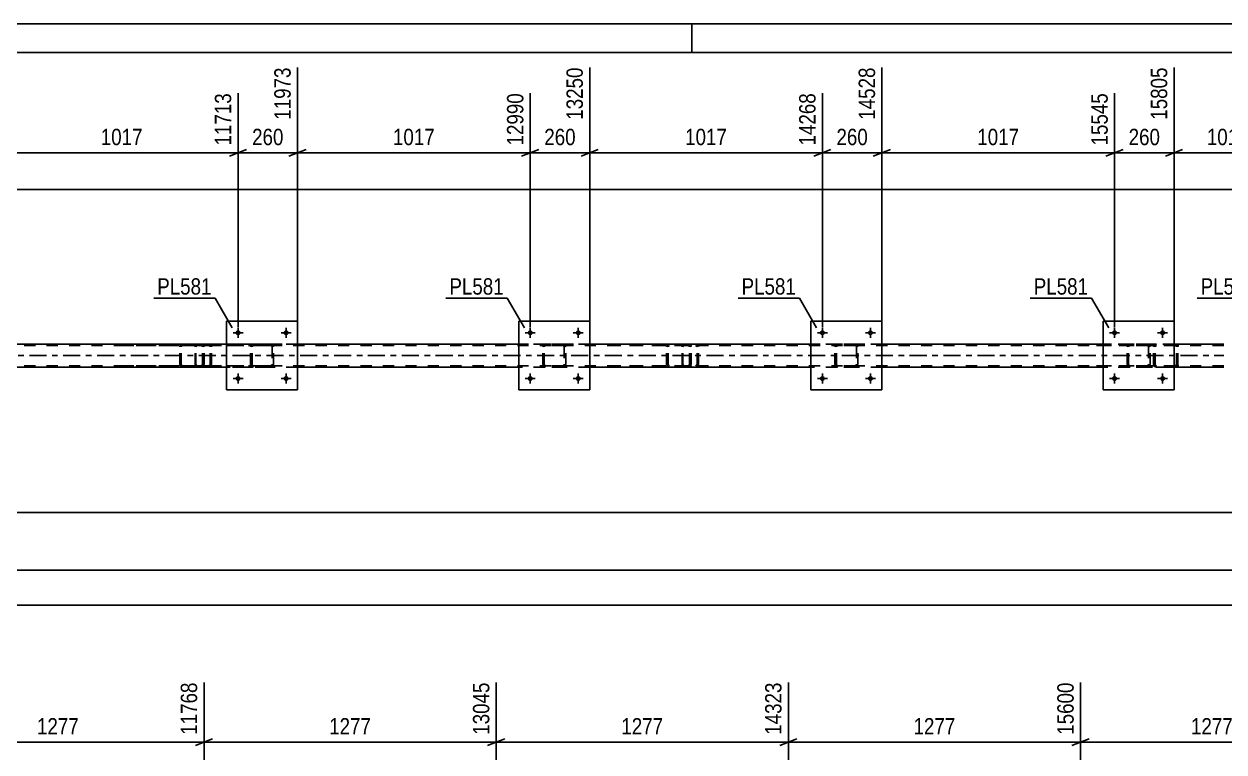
# Model space of a CAD drawing. Header units: millimetres. Extents: x 0 to 841, y 0 to 594.
# Drawn here: x 514.2 to 724, y 466.7 to 594 of the extents above; entities that cross this region are included whole.
import ezdxf

# ---------------------------------------------------------------- set-up
doc = ezdxf.new("R2010")
doc.units = ezdxf.units.MM
doc.linetypes.add('DXK_LINE_DOT2', pattern=[3.9198, 1.9599, -1.9599])
doc.linetypes.add('DXK_LINE_DOT3', pattern=[5.9187, 2.979, -0.9799, 0.9799, -0.9799])
doc.styles.add('Arial Narrow', font='ARIALN.TTF', dxfattribs={"height": 0.2})

# ---------------------------------------------------------------- blocks, each defined once
blk = doc.blocks.new('Unknown-389678698-1133 - 46257')
at = {"color": 5, "linetype": 'Continuous'}
for p, q in [((841, 594), (0, 594)), ((631, 589), (631, 594)), ((836, 589), (5, 589))]:
    blk.add_line(p, q, dxfattribs=at)
blk = doc.blocks.new('Bolt-389678698-37372 - 6591')
at = {"linetype": 'Continuous'}
for points in [[(654.26, 532, -1), (653.38, 532, -1)], [(662.66, 532, -1), (661.78, 532, -1)]]:
    blk.add_hatch(color=1, dxfattribs=at).paths.add_polyline_path(points)
at = {"color": 1, "linetype": 'Continuous'}
for p, q in [((653.82, 532.88), (653.82, 531.12)), ((662.22, 532.88), (662.22, 531.12)), ((652.94, 532), (654.7, 532)), ((661.34, 532), (663.1, 532))]:
    blk.add_line(p, q, dxfattribs=at)
blk = doc.blocks.new('Part-389678698-6810 - 6591')
at = {"color": 7, "linetype": 'DXK_LINE_DOT2'}
for p, q in [((629.32, 537.7), (629.3, 537.52)), ((629.3, 534.48), (629.3, 537.52)), ((629.38, 537.86), (629.32, 537.7)), ((629.47, 537.96), (629.38, 537.86)), ((629.44, 537.52), (629.45, 537.61)), ((629.44, 534.48), (629.44, 537.52)), ((629.45, 537.61), (629.48, 537.69)), ((629.57, 538), (629.47, 537.96)), ((629.48, 537.69), (629.52, 537.74)), ((629.52, 537.74), (629.57, 537.76)), ((631.66, 538), (629.57, 538)), ((641.73, 538), (629.57, 538)), ((641.73, 537.76), (629.57, 537.76)), ((630.85, 537.76), (630.85, 538)), ((631.85, 537.96), (631.66, 538)), ((631.66, 537.76), (631.76, 537.74)), ((631.76, 537.74), (631.84, 537.69)), ((631.84, 537.69), (631.89, 537.61)), ((631.89, 537.61), (631.91, 537.52)), ((631.91, 534.48), (631.91, 537.52)), ((632.13, 537.69), (632.13, 537.7)), ((632.16, 537.52), (632.13, 537.69)), ((632.16, 534.48), (632.16, 537.52)), ((629.3, 534.48), (629.32, 534.3)), ((629.32, 534.3), (629.38, 534.14)), ((629.38, 534.14), (629.47, 534.04)), ((629.45, 534.39), (629.44, 534.48)), ((629.48, 534.31), (629.45, 534.39)), ((629.47, 534.04), (629.57, 534)), ((629.52, 534.26), (629.48, 534.31)), ((629.57, 534.24), (629.52, 534.26)), ((641.73, 534.24), (629.57, 534.24)), ((641.73, 534), (629.57, 534)), ((630.85, 534), (630.85, 534.24)), ((631.76, 534.26), (631.66, 534.24)), ((631.66, 534), (631.85, 534.04)), ((631.84, 534.31), (631.76, 534.26)), ((631.89, 534.39), (631.84, 534.31)), ((631.91, 534.48), (631.89, 534.39)), ((632.13, 534.3), (632.16, 534.48))]:
    blk.add_line(p, q, dxfattribs=at)
for centre, start, end in [((631.68, 537.5), 23.8495, 68.8059), ((631.68, 534.49), 291.1941, 336.1506)]:
    blk.add_arc(centre, 0.492, start, end, dxfattribs=at)
blk = doc.blocks.new('Part-389678698-6710 - 6591')
at = {"color": 7, "linetype": 'DXK_LINE_DOT2'}
for p, q in [((723.98, 537.76), (83.12, 537.76)), ((723.98, 538), (94.61, 538)), ((562.06, 538), (549.66, 538)), ((613.14, 538), (600.74, 538)), ((664.22, 538), (651.82, 538)), ((715.3, 538), (702.9, 538)), ((723.98, 534.24), (83.12, 534.24)), ((562.06, 534), (549.66, 534)), ((613.14, 534), (600.74, 534)), ((664.22, 534), (651.82, 534)), ((715.3, 534), (702.9, 534))]:
    blk.add_line(p, q, dxfattribs=at)
at = {"color": 2, "linetype": 'Continuous'}
for p, q in [((549.66, 538), (510.98, 538)), ((600.74, 538), (562.06, 538)), ((651.82, 538), (613.14, 538)), ((702.9, 538), (664.22, 538)), ((723.98, 538), (715.3, 538)), ((549.66, 534), (510.98, 534)), ((600.74, 534), (562.06, 534)), ((651.82, 534), (613.14, 534)), ((702.9, 534), (664.22, 534)), ((723.98, 534), (715.3, 534))]:
    blk.add_line(p, q, dxfattribs=at)
at = {"color": 7, "linetype": 'DXK_LINE_DOT3'}
blk.add_line((83.12, 536), (723.98, 536), dxfattribs=at)
blk = doc.blocks.new('Part-389678698-37343 - 6591')
at = {"color": 2, "linetype": 'Continuous'}
for p, q in [((600.74, 542), (600.74, 530)), ((600.74, 542), (613.14, 542)), ((613.14, 542), (613.14, 530)), ((600.74, 530), (613.14, 530))]:
    blk.add_line(p, q, dxfattribs=at)
blk = doc.blocks.new('Part-389678698-37347 - 6591')
at = {"color": 2, "linetype": 'Continuous'}
for p, q in [((702.9, 542), (702.9, 530)), ((702.9, 542), (715.3, 542)), ((715.3, 542), (715.3, 530)), ((702.9, 530), (715.3, 530))]:
    blk.add_line(p, q, dxfattribs=at)
blk = doc.blocks.new('Part-389678698-6809 - 6591')
at = {"color": 7, "linetype": 'DXK_LINE_DOT2'}
for p, q in [((544.19, 537.7), (544.17, 537.52)), ((544.17, 534.48), (544.17, 537.52)), ((544.25, 537.86), (544.19, 537.7)), ((544.33, 537.96), (544.25, 537.86)), ((544.3, 537.52), (544.31, 537.61)), ((544.3, 534.48), (544.3, 537.52)), ((544.31, 537.61), (544.34, 537.69)), ((544.44, 538), (544.33, 537.96)), ((544.34, 537.69), (544.38, 537.74)), ((544.38, 537.74), (544.44, 537.76)), ((546.53, 538), (544.44, 538)), ((556.59, 538), (544.44, 538)), ((556.59, 537.76), (544.44, 537.76)), ((545.71, 537.76), (545.71, 538)), ((546.72, 537.96), (546.53, 538)), ((546.53, 537.76), (546.62, 537.74)), ((546.62, 537.74), (546.71, 537.69)), ((546.71, 537.69), (546.76, 537.61)), ((546.76, 537.61), (546.78, 537.52)), ((546.78, 534.48), (546.78, 537.52)), ((547, 537.69), (546.99, 537.7)), ((547.03, 537.52), (547, 537.69)), ((547.03, 534.48), (547.03, 537.52)), ((544.17, 534.48), (544.19, 534.3)), ((544.19, 534.3), (544.25, 534.14)), ((544.25, 534.14), (544.33, 534.04)), ((544.31, 534.39), (544.3, 534.48)), ((544.34, 534.31), (544.31, 534.39)), ((544.33, 534.04), (544.44, 534)), ((544.38, 534.26), (544.34, 534.31)), ((544.44, 534.24), (544.38, 534.26)), ((556.59, 534.24), (544.44, 534.24)), ((556.59, 534), (544.44, 534)), ((545.71, 534), (545.71, 534.24)), ((546.62, 534.26), (546.53, 534.24)), ((546.53, 534), (546.72, 534.04)), ((546.71, 534.31), (546.62, 534.26)), ((546.76, 534.39), (546.71, 534.31)), ((546.78, 534.48), (546.76, 534.39)), ((546.99, 534.3), (547.03, 534.48))]:
    blk.add_line(p, q, dxfattribs=at)
for centre, start, end in [((546.54, 537.5), 23.8495, 68.8059), ((546.54, 534.49), 291.1941, 336.1506)]:
    blk.add_arc(centre, 0.492, start, end, dxfattribs=at)
blk = doc.blocks.new('Part-389678698-6816 - 6591')
at = {"color": 7, "linetype": 'DXK_LINE_DOT2'}
for p, q in [((545.2, 538), (530.21, 538)), ((545.2, 537.76), (530.21, 537.76)), ((541.49, 537.69), (541.46, 537.52)), ((541.46, 534.48), (541.46, 537.52)), ((541.5, 537.7), (541.49, 537.69)), ((541.71, 537.52), (541.73, 537.61)), ((541.71, 534.48), (541.71, 537.52)), ((541.73, 537.61), (541.79, 537.69)), ((541.97, 538), (541.77, 537.96)), ((541.79, 537.69), (541.87, 537.74)), ((541.87, 537.74), (541.97, 537.76)), ((541.97, 538), (545.2, 538)), ((545.4, 537.96), (545.2, 538)), ((545.2, 537.76), (545.3, 537.74)), ((545.3, 537.74), (545.38, 537.69)), ((545.38, 537.69), (545.44, 537.61)), ((545.44, 537.61), (545.46, 537.52)), ((545.46, 534.48), (545.46, 537.52)), ((545.68, 537.69), (545.67, 537.7)), ((545.71, 537.52), (545.68, 537.69)), ((545.71, 534.48), (545.71, 537.52)), ((545.2, 534.24), (530.21, 534.24)), ((545.2, 534), (530.21, 534)), ((541.46, 534.48), (541.5, 534.3)), ((541.73, 534.39), (541.71, 534.48)), ((541.79, 534.31), (541.73, 534.39)), ((541.77, 534.04), (541.97, 534)), ((541.87, 534.26), (541.79, 534.31)), ((541.97, 534.24), (541.87, 534.26)), ((541.97, 534), (545.2, 534)), ((545.3, 534.26), (545.2, 534.24)), ((545.2, 534), (545.4, 534.04)), ((545.38, 534.31), (545.3, 534.26)), ((545.44, 534.39), (545.38, 534.31)), ((545.46, 534.48), (545.44, 534.39)), ((545.67, 534.3), (545.71, 534.48))]:
    blk.add_line(p, q, dxfattribs=at)
for centre, start, end in [((541.95, 537.5), 110.7584, 155.6801), ((545.22, 537.5), 24.32, 69.2417), ((541.95, 534.5), 204.32, 249.2417), ((545.22, 534.5), 290.7584, 335.6801)]:
    blk.add_arc(centre, 0.496, start, end, dxfattribs=at)
blk = doc.blocks.new('Part-389678698-6817 - 6591')
at = {"color": 7, "linetype": 'DXK_LINE_DOT2'}
for p, q in [((715.47, 538), (700.48, 538)), ((715.47, 537.76), (700.48, 537.76)), ((715.47, 538), (710.62, 538)), ((711.76, 537.69), (711.72, 537.52)), ((711.72, 534.48), (711.72, 537.52)), ((711.76, 537.7), (711.76, 537.69)), ((711.98, 537.52), (712, 537.61)), ((711.98, 534.48), (711.98, 537.52)), ((712, 537.61), (712.05, 537.69)), ((712.24, 538), (712.04, 537.96)), ((712.05, 537.69), (712.14, 537.74)), ((712.14, 537.74), (712.24, 537.76)), ((715.67, 537.96), (715.47, 538)), ((715.47, 537.76), (715.57, 537.74)), ((715.57, 537.74), (715.65, 537.69)), ((715.65, 537.69), (715.71, 537.61)), ((715.71, 537.61), (715.73, 537.52)), ((715.73, 534.48), (715.73, 537.52)), ((715.95, 537.69), (715.94, 537.7)), ((715.98, 537.52), (715.95, 537.69)), ((715.98, 534.48), (715.98, 537.52)), ((715.47, 534.24), (700.48, 534.24)), ((715.47, 534), (700.48, 534)), ((711.72, 534.48), (711.76, 534.3)), ((712, 534.39), (711.98, 534.48)), ((712.05, 534.31), (712, 534.39)), ((712.04, 534.04), (712.24, 534)), ((712.14, 534.26), (712.05, 534.31)), ((712.24, 534.24), (712.14, 534.26)), ((712.24, 534), (715.47, 534)), ((715.57, 534.26), (715.47, 534.24)), ((715.47, 534), (715.67, 534.04)), ((715.65, 534.31), (715.57, 534.26)), ((715.71, 534.39), (715.65, 534.31)), ((715.73, 534.48), (715.71, 534.39)), ((715.94, 534.3), (715.98, 534.48))]:
    blk.add_line(p, q, dxfattribs=at)
for centre, start, end in [((712.22, 537.5), 110.7584, 155.6801), ((715.49, 537.5), 24.32, 69.2417), ((712.22, 534.5), 204.32, 249.2417), ((715.49, 534.5), 290.7584, 335.6801)]:
    blk.add_arc(centre, 0.496, start, end, dxfattribs=at)
blk = doc.blocks.new('Part-389678698-6818 - 6591')
at = {"color": 7, "linetype": 'DXK_LINE_DOT2'}
for p, q in [((630.34, 538), (615.35, 538)), ((630.34, 537.76), (615.35, 537.76)), ((626.63, 537.69), (626.59, 537.52)), ((626.59, 534.48), (626.59, 537.52)), ((626.63, 537.7), (626.63, 537.69)), ((626.85, 537.52), (626.87, 537.61)), ((626.85, 534.48), (626.85, 537.52)), ((626.87, 537.61), (626.92, 537.69)), ((627.1, 538), (626.91, 537.96)), ((626.92, 537.69), (627, 537.74)), ((627, 537.74), (627.1, 537.76)), ((627.1, 538), (630.34, 538)), ((630.53, 537.96), (630.34, 538)), ((630.34, 537.76), (630.43, 537.74)), ((630.43, 537.74), (630.52, 537.69)), ((630.52, 537.69), (630.57, 537.61)), ((630.57, 537.61), (630.59, 537.52)), ((630.59, 534.48), (630.59, 537.52)), ((630.81, 537.69), (630.81, 537.7)), ((630.85, 537.52), (630.81, 537.69)), ((630.85, 534.48), (630.85, 537.52)), ((630.34, 534.24), (615.35, 534.24)), ((630.34, 534), (615.35, 534)), ((626.59, 534.48), (626.63, 534.3)), ((626.87, 534.39), (626.85, 534.48)), ((626.92, 534.31), (626.87, 534.39)), ((626.91, 534.04), (627.1, 534)), ((627, 534.26), (626.92, 534.31)), ((627.1, 534.24), (627, 534.26)), ((627.1, 534), (630.34, 534)), ((630.43, 534.26), (630.34, 534.24)), ((630.34, 534), (630.53, 534.04)), ((630.52, 534.31), (630.43, 534.26)), ((630.57, 534.39), (630.52, 534.31)), ((630.59, 534.48), (630.57, 534.39)), ((630.81, 534.3), (630.85, 534.48))]:
    blk.add_line(p, q, dxfattribs=at)
for centre, start, end in [((627.08, 537.5), 110.7584, 155.6801), ((630.36, 537.5), 24.32, 69.2417), ((627.08, 534.5), 204.32, 249.2417), ((630.36, 534.5), 290.7584, 335.6801)]:
    blk.add_arc(centre, 0.496, start, end, dxfattribs=at)
blk = doc.blocks.new('Part-389678698-37340 - 6591')
at = {"color": 7, "linetype": 'DXK_LINE_DOT2'}
for p, q in [((553.86, 537.52), (553.9, 537.7)), ((553.9, 537.7), (553.86, 537.52)), ((553.86, 534.48), (553.86, 537.52)), ((554.1, 537.52), (554.12, 537.61)), ((554.1, 534.48), (554.1, 537.52)), ((554.12, 537.61), (554.17, 537.69)), ((554.16, 537.96), (554.34, 538)), ((554.34, 538), (554.16, 537.96)), ((554.17, 537.69), (554.25, 537.74)), ((554.25, 537.74), (554.34, 537.76)), ((557.38, 538), (554.34, 538)), ((557.38, 537.76), (554.34, 537.76)), ((557.38, 538), (557.56, 537.96)), ((557.56, 537.96), (557.38, 538)), ((557.38, 537.76), (557.47, 537.74)), ((557.47, 537.74), (557.55, 537.69)), ((557.55, 537.69), (557.6, 537.61)), ((557.6, 537.61), (557.62, 537.52)), ((557.62, 537.52), (557.62, 534.48)), ((557.82, 537.7), (557.86, 537.52)), ((557.86, 537.52), (557.82, 537.7)), ((557.86, 534.48), (557.86, 537.52)), ((553.9, 534.3), (553.86, 534.48)), ((553.86, 534.48), (553.9, 534.3)), ((554.12, 534.39), (554.1, 534.48)), ((554.17, 534.31), (554.12, 534.39)), ((554.34, 534), (554.16, 534.04)), ((554.16, 534.04), (554.34, 534)), ((554.25, 534.26), (554.17, 534.31)), ((554.34, 534.24), (554.25, 534.26)), ((557.38, 534.24), (554.34, 534.24)), ((557.38, 534), (554.34, 534)), ((557.47, 534.26), (557.38, 534.24)), ((557.56, 534.04), (557.38, 534)), ((557.38, 534), (557.56, 534.04)), ((557.55, 534.31), (557.47, 534.26)), ((557.6, 534.39), (557.55, 534.31)), ((557.62, 534.48), (557.6, 534.39)), ((557.86, 534.48), (557.82, 534.3)), ((557.82, 534.3), (557.86, 534.48))]:
    blk.add_line(p, q, dxfattribs=at)
at = {"color": 7, "linetype": 'DXK_LINE_DOT3'}
blk.add_line((555.86, 536), (555.86, 536), dxfattribs=at)
at = {"color": 7, "linetype": 'DXK_LINE_DOT2'}
for centre, start, end in [((554.34, 537.52), 112.5, 157.5), ((554.34, 537.52), 112.5, 157.5), ((557.38, 537.52), 22.5, 67.5), ((557.38, 537.52), 22.5, 67.5), ((554.34, 534.48), 202.5, 247.5), ((554.34, 534.48), 202.5, 247.5), ((557.38, 534.48), 292.5, 337.5), ((557.38, 534.48), 292.5, 337.5)]:
    blk.add_arc(centre, 0.48, start, end, dxfattribs=at)
blk = doc.blocks.new('Part-389678698-37341 - 6591')
at = {"color": 2, "linetype": 'Continuous'}
for p, q in [((549.66, 542), (549.66, 530)), ((549.66, 542), (562.06, 542)), ((562.06, 542), (562.06, 530)), ((549.66, 530), (562.06, 530))]:
    blk.add_line(p, q, dxfattribs=at)
blk = doc.blocks.new('Part-389678698-37342 - 6591')
at = {"color": 7, "linetype": 'DXK_LINE_DOT2'}
for p, q in [((604.94, 537.52), (604.98, 537.7)), ((604.98, 537.7), (604.94, 537.52)), ((604.94, 534.48), (604.94, 537.52)), ((605.18, 537.52), (605.2, 537.61)), ((605.18, 534.48), (605.18, 537.52)), ((605.2, 537.61), (605.25, 537.69)), ((605.24, 537.96), (605.42, 538)), ((605.42, 538), (605.24, 537.96)), ((605.25, 537.69), (605.33, 537.74)), ((605.33, 537.74), (605.42, 537.76)), ((608.46, 538), (605.42, 538)), ((608.46, 537.76), (605.42, 537.76)), ((608.46, 538), (608.64, 537.96)), ((608.64, 537.96), (608.46, 538)), ((608.46, 537.76), (608.55, 537.74)), ((608.55, 537.74), (608.63, 537.69)), ((608.63, 537.69), (608.68, 537.61)), ((608.68, 537.61), (608.7, 537.52)), ((608.7, 537.52), (608.7, 534.48)), ((608.9, 537.7), (608.94, 537.52)), ((608.94, 537.52), (608.9, 537.7)), ((608.94, 534.48), (608.94, 537.52)), ((604.98, 534.3), (604.94, 534.48)), ((604.94, 534.48), (604.98, 534.3)), ((605.2, 534.39), (605.18, 534.48)), ((605.25, 534.31), (605.2, 534.39)), ((605.42, 534), (605.24, 534.04)), ((605.24, 534.04), (605.42, 534)), ((605.33, 534.26), (605.25, 534.31)), ((605.42, 534.24), (605.33, 534.26)), ((608.46, 534.24), (605.42, 534.24)), ((608.46, 534), (605.42, 534)), ((608.55, 534.26), (608.46, 534.24)), ((608.64, 534.04), (608.46, 534)), ((608.46, 534), (608.64, 534.04)), ((608.63, 534.31), (608.55, 534.26)), ((608.68, 534.39), (608.63, 534.31)), ((608.7, 534.48), (608.68, 534.39)), ((608.94, 534.48), (608.9, 534.3)), ((608.9, 534.3), (608.94, 534.48))]:
    blk.add_line(p, q, dxfattribs=at)
at = {"color": 7, "linetype": 'DXK_LINE_DOT3'}
blk.add_line((606.94, 536), (606.94, 536), dxfattribs=at)
at = {"color": 7, "linetype": 'DXK_LINE_DOT2'}
for centre, start, end in [((605.42, 537.52), 112.5, 157.5), ((605.42, 537.52), 112.5, 157.5), ((608.46, 537.52), 22.5, 67.5), ((608.46, 537.52), 22.5, 67.5), ((605.42, 534.48), 202.5, 247.5), ((605.42, 534.48), 202.5, 247.5), ((608.46, 534.48), 292.5, 337.5), ((608.46, 534.48), 292.5, 337.5)]:
    blk.add_arc(centre, 0.48, start, end, dxfattribs=at)
blk = doc.blocks.new('Part-389678698-37344 - 6591')
at = {"color": 7, "linetype": 'DXK_LINE_DOT2'}
for p, q in [((656.02, 537.52), (656.06, 537.7)), ((656.06, 537.7), (656.02, 537.52)), ((656.02, 534.48), (656.02, 537.52)), ((656.26, 537.52), (656.28, 537.61)), ((656.26, 534.48), (656.26, 537.52)), ((656.28, 537.61), (656.33, 537.69)), ((656.32, 537.96), (656.5, 538)), ((656.5, 538), (656.32, 537.96)), ((656.33, 537.69), (656.41, 537.74)), ((656.41, 537.74), (656.5, 537.76)), ((659.54, 538), (656.5, 538)), ((659.54, 537.76), (656.5, 537.76)), ((659.54, 538), (659.72, 537.96)), ((659.72, 537.96), (659.54, 538)), ((659.54, 537.76), (659.63, 537.74)), ((659.63, 537.74), (659.71, 537.69)), ((659.71, 537.69), (659.76, 537.61)), ((659.76, 537.61), (659.78, 537.52)), ((659.78, 537.52), (659.78, 534.48)), ((659.98, 537.7), (660.02, 537.52)), ((660.02, 537.52), (659.98, 537.7)), ((660.02, 534.48), (660.02, 537.52)), ((656.06, 534.3), (656.02, 534.48)), ((656.02, 534.48), (656.06, 534.3)), ((656.28, 534.39), (656.26, 534.48)), ((656.33, 534.31), (656.28, 534.39)), ((656.5, 534), (656.32, 534.04)), ((656.32, 534.04), (656.5, 534)), ((656.41, 534.26), (656.33, 534.31)), ((656.5, 534.24), (656.41, 534.26)), ((659.54, 534.24), (656.5, 534.24)), ((659.54, 534), (656.5, 534)), ((659.63, 534.26), (659.54, 534.24)), ((659.72, 534.04), (659.54, 534)), ((659.54, 534), (659.72, 534.04)), ((659.71, 534.31), (659.63, 534.26)), ((659.76, 534.39), (659.71, 534.31)), ((659.78, 534.48), (659.76, 534.39)), ((660.02, 534.48), (659.98, 534.3)), ((659.98, 534.3), (660.02, 534.48))]:
    blk.add_line(p, q, dxfattribs=at)
at = {"color": 7, "linetype": 'DXK_LINE_DOT3'}
blk.add_line((658.02, 536), (658.02, 536), dxfattribs=at)
at = {"color": 7, "linetype": 'DXK_LINE_DOT2'}
for centre, start, end in [((656.5, 537.52), 112.5, 157.5), ((656.5, 537.52), 112.5, 157.5), ((659.54, 537.52), 22.5, 67.5), ((659.54, 537.52), 22.5, 67.5), ((656.5, 534.48), 202.5, 247.5), ((656.5, 534.48), 202.5, 247.5), ((659.54, 534.48), 292.5, 337.5), ((659.54, 534.48), 292.5, 337.5)]:
    blk.add_arc(centre, 0.48, start, end, dxfattribs=at)
blk = doc.blocks.new('Part-389678698-37345 - 6591')
at = {"color": 2, "linetype": 'Continuous'}
for p, q in [((651.82, 542), (651.82, 530)), ((651.82, 542), (664.22, 542)), ((664.22, 542), (664.22, 530)), ((651.82, 530), (664.22, 530))]:
    blk.add_line(p, q, dxfattribs=at)
blk = doc.blocks.new('Part-389678698-37346 - 6591')
at = {"color": 7, "linetype": 'DXK_LINE_DOT2'}
for p, q in [((707.1, 537.52), (707.14, 537.7)), ((707.14, 537.7), (707.1, 537.52)), ((707.1, 534.48), (707.1, 537.52)), ((707.34, 537.52), (707.36, 537.61)), ((707.34, 534.48), (707.34, 537.52)), ((707.36, 537.61), (707.41, 537.69)), ((707.4, 537.96), (707.58, 538)), ((707.58, 538), (707.4, 537.96)), ((707.41, 537.69), (707.49, 537.74)), ((707.49, 537.74), (707.58, 537.76)), ((710.62, 538), (707.58, 538)), ((710.62, 537.76), (707.58, 537.76)), ((710.62, 538), (710.8, 537.96)), ((710.8, 537.96), (710.62, 538)), ((710.62, 537.76), (710.71, 537.74)), ((710.71, 537.74), (710.79, 537.69)), ((710.79, 537.69), (710.84, 537.61)), ((710.84, 537.61), (710.86, 537.52)), ((710.86, 537.52), (710.86, 534.48)), ((711.06, 537.7), (711.1, 537.52)), ((711.1, 537.52), (711.06, 537.7)), ((711.1, 534.48), (711.1, 537.52)), ((707.14, 534.3), (707.1, 534.48)), ((707.1, 534.48), (707.14, 534.3)), ((707.36, 534.39), (707.34, 534.48)), ((707.41, 534.31), (707.36, 534.39)), ((707.58, 534), (707.4, 534.04)), ((707.4, 534.04), (707.58, 534)), ((707.49, 534.26), (707.41, 534.31)), ((707.58, 534.24), (707.49, 534.26)), ((710.62, 534.24), (707.58, 534.24)), ((710.62, 534), (707.58, 534)), ((710.71, 534.26), (710.62, 534.24)), ((710.8, 534.04), (710.62, 534)), ((710.62, 534), (710.8, 534.04)), ((710.79, 534.31), (710.71, 534.26)), ((710.84, 534.39), (710.79, 534.31)), ((710.86, 534.48), (710.84, 534.39)), ((711.1, 534.48), (711.06, 534.3)), ((711.06, 534.3), (711.1, 534.48))]:
    blk.add_line(p, q, dxfattribs=at)
at = {"color": 7, "linetype": 'DXK_LINE_DOT3'}
blk.add_line((709.1, 536), (709.1, 536), dxfattribs=at)
at = {"color": 7, "linetype": 'DXK_LINE_DOT2'}
for centre, start, end in [((707.58, 537.52), 112.5, 157.5), ((707.58, 537.52), 112.5, 157.5), ((710.62, 537.52), 22.5, 67.5), ((710.62, 537.52), 22.5, 67.5), ((707.58, 534.48), 202.5, 247.5), ((707.58, 534.48), 202.5, 247.5), ((710.62, 534.48), 292.5, 337.5), ((710.62, 534.48), 292.5, 337.5)]:
    blk.add_arc(centre, 0.48, start, end, dxfattribs=at)
blk = doc.blocks.new('Bolt-389678698-37368 - 6591')
at = {"linetype": 'Continuous'}
for points in [[(552.1, 532, -1), (551.22, 532, -1)], [(560.5, 532, -1), (559.62, 532, -1)]]:
    blk.add_hatch(color=1, dxfattribs=at).paths.add_polyline_path(points)
at = {"color": 1, "linetype": 'Continuous'}
for p, q in [((551.66, 532.88), (551.66, 531.12)), ((560.06, 532.88), (560.06, 531.12)), ((550.78, 532), (552.54, 532)), ((559.18, 532), (560.94, 532))]:
    blk.add_line(p, q, dxfattribs=at)
blk = doc.blocks.new('Bolt-389678698-37369 - 6591')
at = {"linetype": 'Continuous'}
for points in [[(552.1, 540, -1), (551.22, 540, -1)], [(560.5, 540, -1), (559.62, 540, -1)]]:
    blk.add_hatch(color=1, dxfattribs=at).paths.add_polyline_path(points)
at = {"color": 1, "linetype": 'Continuous'}
for p, q in [((550.78, 540), (552.54, 540)), ((551.66, 540.88), (551.66, 539.12)), ((559.18, 540), (560.94, 540)), ((560.06, 540.88), (560.06, 539.12))]:
    blk.add_line(p, q, dxfattribs=at)
blk = doc.blocks.new('Bolt-389678698-37370 - 6591')
at = {"linetype": 'Continuous'}
for points in [[(603.18, 532, -1), (602.3, 532, -1)], [(611.58, 532, -1), (610.7, 532, -1)]]:
    blk.add_hatch(color=1, dxfattribs=at).paths.add_polyline_path(points)
at = {"color": 1, "linetype": 'Continuous'}
for p, q in [((602.74, 532.88), (602.74, 531.12)), ((611.14, 532.88), (611.14, 531.12)), ((601.86, 532), (603.62, 532)), ((610.26, 532), (612.02, 532))]:
    blk.add_line(p, q, dxfattribs=at)
blk = doc.blocks.new('Bolt-389678698-37371 - 6591')
at = {"linetype": 'Continuous'}
for points in [[(603.18, 540, -1), (602.3, 540, -1)], [(611.58, 540, -1), (610.7, 540, -1)]]:
    blk.add_hatch(color=1, dxfattribs=at).paths.add_polyline_path(points)
at = {"color": 1, "linetype": 'Continuous'}
for p, q in [((601.86, 540), (603.62, 540)), ((602.74, 540.88), (602.74, 539.12)), ((610.26, 540), (612.02, 540)), ((611.14, 540.88), (611.14, 539.12))]:
    blk.add_line(p, q, dxfattribs=at)
blk = doc.blocks.new('Bolt-389678698-37373 - 6591')
at = {"linetype": 'Continuous'}
for points in [[(654.26, 540, -1), (653.38, 540, -1)], [(662.66, 540, -1), (661.78, 540, -1)]]:
    blk.add_hatch(color=1, dxfattribs=at).paths.add_polyline_path(points)
at = {"color": 1, "linetype": 'Continuous'}
for p, q in [((652.94, 540), (654.7, 540)), ((653.82, 540.88), (653.82, 539.12)), ((661.34, 540), (663.1, 540)), ((662.22, 540.88), (662.22, 539.12))]:
    blk.add_line(p, q, dxfattribs=at)
blk = doc.blocks.new('Bolt-389678698-37374 - 6591')
at = {"linetype": 'Continuous'}
for points in [[(705.34, 532, -1), (704.46, 532, -1)], [(713.74, 532, -1), (712.86, 532, -1)]]:
    blk.add_hatch(color=1, dxfattribs=at).paths.add_polyline_path(points)
at = {"color": 1, "linetype": 'Continuous'}
for p, q in [((704.9, 532.88), (704.9, 531.12)), ((713.3, 532.88), (713.3, 531.12)), ((704.02, 532), (705.78, 532)), ((712.42, 532), (714.18, 532))]:
    blk.add_line(p, q, dxfattribs=at)
blk = doc.blocks.new('Bolt-389678698-37375 - 6591')
at = {"linetype": 'Continuous'}
for points in [[(705.34, 540, -1), (704.46, 540, -1)], [(713.74, 540, -1), (712.86, 540, -1)]]:
    blk.add_hatch(color=1, dxfattribs=at).paths.add_polyline_path(points)
at = {"color": 1, "linetype": 'Continuous'}
for p, q in [((704.02, 540), (705.78, 540)), ((704.9, 540.88), (704.9, 539.12)), ((712.42, 540), (714.18, 540)), ((713.3, 540.88), (713.3, 539.12))]:
    blk.add_line(p, q, dxfattribs=at)
blk = doc.blocks.new('StraightDimension-389678698-41726 - 6591')
at = {"color": 7, "linetype": 'Continuous'}
for p, q in [((715.3, 539), (715.3, 586.4)), ((734.08, 541), (734.08, 581.9)), ((716.8, 572.06), (713.8, 570.86)), ((715.3, 571.46), (734.08, 571.46)), ((732.58, 570.86), (735.58, 572.06))]:
    blk.add_line(p, q, dxfattribs=at)
at = {"color": 0}
blk.add_wipeout([(728.95, 572.21), (728.95, 576.41), (720.43, 576.41), (720.43, 572.21)], dxfattribs=at)
at = {"color": 3, "style": 'Arial Narrow'}
blk.add_text('1017', height=2.863, dxfattribs=at).set_placement((721.03, 572.81))
at = {"color": 0, "linetype": 'Continuous'}
blk.add_wipeout([(733.48, 582.5), (729.28, 582.5), (729.28, 572.16), (733.48, 572.16)], dxfattribs=at)
at = {"color": 3, "linetype": 'Continuous', "style": 'Arial Narrow'}
blk.add_text('16822', height=2.863, rotation=90.0002, dxfattribs=at).set_placement((732.88, 572.76))
blk = doc.blocks.new('StraightDimension-389678698-41728 - 6591')
at = {"color": 7, "linetype": 'Continuous'}
for p, q in [((664.22, 539), (664.22, 586.4)), ((704.9, 541), (704.9, 581.9)), ((665.72, 572.06), (662.72, 570.86)), ((664.22, 571.46), (704.9, 571.46)), ((703.4, 570.86), (706.4, 572.06))]:
    blk.add_line(p, q, dxfattribs=at)
at = {"color": 0, "linetype": 'Continuous'}
blk.add_wipeout([(704.3, 582.5), (700.1, 582.5), (700.1, 572.16), (704.3, 572.16)], dxfattribs=at)
at = {"color": 0}
blk.add_wipeout([(688.82, 572.21), (688.82, 576.41), (680.3, 576.41), (680.3, 572.21)], dxfattribs=at)
at = {"color": 3, "linetype": 'Continuous', "style": 'Arial Narrow'}
blk.add_text('15545', height=2.863, rotation=90.0002, dxfattribs=at).set_placement((703.7, 572.76))
at = {"color": 3, "style": 'Arial Narrow'}
blk.add_text('1017', height=2.863, dxfattribs=at).set_placement((680.9, 572.81))
blk = doc.blocks.new('StraightDimension-389678698-41732 - 6591')
at = {"color": 7, "linetype": 'Continuous'}
for p, q in [((562.06, 539), (562.06, 586.4)), ((602.74, 541), (602.74, 581.9)), ((563.56, 572.06), (560.56, 570.86)), ((562.06, 571.46), (602.74, 571.46)), ((601.24, 570.86), (604.24, 572.06))]:
    blk.add_line(p, q, dxfattribs=at)
at = {"color": 0, "linetype": 'Continuous'}
blk.add_wipeout([(602.14, 582.5), (597.94, 582.5), (597.94, 572.16), (602.14, 572.16)], dxfattribs=at)
at = {"color": 0}
blk.add_wipeout([(586.66, 572.21), (586.66, 576.41), (578.14, 576.41), (578.14, 572.21)], dxfattribs=at)
at = {"color": 3, "linetype": 'Continuous', "style": 'Arial Narrow'}
blk.add_text('12990', height=2.863, rotation=90.0002, dxfattribs=at).set_placement((601.54, 572.76))
at = {"color": 3, "style": 'Arial Narrow'}
blk.add_text('1017', height=2.863, dxfattribs=at).set_placement((578.74, 572.81))
blk = doc.blocks.new('StraightDimension-389678698-41729 - 6591')
at = {"color": 7, "linetype": 'Continuous'}
for p, q in [((664.22, 539), (664.22, 586.4)), ((653.82, 541), (653.82, 581.9)), ((652.32, 570.86), (655.32, 572.06)), ((653.82, 571.46), (664.22, 571.46)), ((665.72, 572.06), (662.72, 570.86))]:
    blk.add_line(p, q, dxfattribs=at)
at = {"color": 0}
blk.add_wipeout([(662.36, 572.21), (662.36, 576.41), (655.68, 576.41), (655.68, 572.21)], dxfattribs=at)
at = {"color": 0, "linetype": 'Continuous'}
blk.add_wipeout([(663.62, 587), (659.42, 587), (659.42, 576.66), (663.62, 576.66)], dxfattribs=at)
at = {"color": 3, "linetype": 'Continuous', "style": 'Arial Narrow'}
blk.add_text('14528', height=2.863, rotation=90.0002, dxfattribs=at).set_placement((663.02, 577.26))
at = {"color": 3, "style": 'Arial Narrow'}
blk.add_text('260', height=2.863, dxfattribs=at).set_placement((656.28, 572.81))
blk = doc.blocks.new('StraightDimension-389678698-6980 - 6591')
at = {"color": 7, "linetype": 'Continuous'}
blk.add_line((200, 565.03), (754.62, 565.03), dxfattribs=at)
blk = doc.blocks.new('StraightDimension-389678698-27486 - 6591')
at = {"color": 7, "linetype": 'Continuous'}
blk.add_line((82.48, 492.38), (755.26, 492.38), dxfattribs=at)
blk = doc.blocks.new('StraightDimension-389678698-41730 - 6591')
at = {"color": 7, "linetype": 'Continuous'}
for p, q in [((613.14, 539), (613.14, 586.4)), ((653.82, 541), (653.82, 581.9)), ((614.64, 572.06), (611.64, 570.86)), ((613.14, 571.46), (653.82, 571.46)), ((652.32, 570.86), (655.32, 572.06))]:
    blk.add_line(p, q, dxfattribs=at)
at = {"color": 0, "linetype": 'Continuous'}
blk.add_wipeout([(653.22, 582.5), (649.02, 582.5), (649.02, 572.16), (653.22, 572.16)], dxfattribs=at)
at = {"color": 0}
blk.add_wipeout([(637.74, 572.21), (637.74, 576.41), (629.22, 576.41), (629.22, 572.21)], dxfattribs=at)
at = {"color": 3, "linetype": 'Continuous', "style": 'Arial Narrow'}
blk.add_text('14268', height=2.863, rotation=90.0002, dxfattribs=at).set_placement((652.62, 572.76))
at = {"color": 3, "style": 'Arial Narrow'}
blk.add_text('1017', height=2.863, dxfattribs=at).set_placement((629.82, 572.81))
blk = doc.blocks.new('StraightDimension-389678698-35071 - 6591')
at = {"color": 7, "linetype": 'Continuous'}
blk.add_line((199.85, 508.59), (754.62, 508.59), dxfattribs=at)
blk = doc.blocks.new('StraightDimension-389678698-41727 - 6591')
at = {"color": 7, "linetype": 'Continuous'}
for p, q in [((715.3, 539), (715.3, 586.4)), ((704.9, 541), (704.9, 581.9)), ((703.4, 570.86), (706.4, 572.06)), ((704.9, 571.46), (715.3, 571.46)), ((716.8, 572.06), (713.8, 570.86))]:
    blk.add_line(p, q, dxfattribs=at)
at = {"color": 0}
blk.add_wipeout([(713.44, 572.21), (713.44, 576.41), (706.76, 576.41), (706.76, 572.21)], dxfattribs=at)
at = {"color": 0, "linetype": 'Continuous'}
blk.add_wipeout([(714.7, 587), (710.5, 587), (710.5, 576.66), (714.7, 576.66)], dxfattribs=at)
at = {"color": 3, "linetype": 'Continuous', "style": 'Arial Narrow'}
blk.add_text('15805', height=2.863, rotation=90.0002, dxfattribs=at).set_placement((714.1, 577.26))
at = {"color": 3, "style": 'Arial Narrow'}
blk.add_text('260', height=2.863, dxfattribs=at).set_placement((707.36, 572.81))
blk = doc.blocks.new('StraightDimension-389678698-41731 - 6591')
at = {"color": 7, "linetype": 'Continuous'}
for p, q in [((613.14, 539), (613.14, 586.4)), ((602.74, 541), (602.74, 581.9)), ((601.24, 570.86), (604.24, 572.06)), ((602.74, 571.46), (613.14, 571.46)), ((614.64, 572.06), (611.64, 570.86))]:
    blk.add_line(p, q, dxfattribs=at)
at = {"color": 0}
blk.add_wipeout([(611.28, 572.21), (611.28, 576.41), (604.6, 576.41), (604.6, 572.21)], dxfattribs=at)
at = {"color": 0, "linetype": 'Continuous'}
blk.add_wipeout([(612.54, 587), (608.34, 587), (608.34, 576.66), (612.54, 576.66)], dxfattribs=at)
at = {"color": 3, "linetype": 'Continuous', "style": 'Arial Narrow'}
blk.add_text('13250', height=2.863, rotation=90.0002, dxfattribs=at).set_placement((611.94, 577.26))
at = {"color": 3, "style": 'Arial Narrow'}
blk.add_text('260', height=2.863, dxfattribs=at).set_placement((605.2, 572.81))
blk = doc.blocks.new('StraightDimension-389678698-41733 - 6591')
at = {"color": 7, "linetype": 'Continuous'}
for p, q in [((562.06, 539), (562.06, 586.4)), ((551.66, 541), (551.66, 581.9)), ((550.16, 570.86), (553.16, 572.06)), ((551.66, 571.46), (562.06, 571.46)), ((563.56, 572.06), (560.56, 570.86))]:
    blk.add_line(p, q, dxfattribs=at)
at = {"color": 0}
blk.add_wipeout([(560.2, 572.21), (560.2, 576.41), (553.52, 576.41), (553.52, 572.21)], dxfattribs=at)
at = {"color": 0, "linetype": 'Continuous'}
blk.add_wipeout([(561.46, 587), (557.26, 587), (557.26, 576.66), (561.46, 576.66)], dxfattribs=at)
at = {"color": 3, "linetype": 'Continuous', "style": 'Arial Narrow'}
blk.add_text('11973', height=2.863, rotation=90.0002, dxfattribs=at).set_placement((560.86, 577.26))
at = {"color": 3, "style": 'Arial Narrow'}
blk.add_text('260', height=2.863, dxfattribs=at).set_placement((554.12, 572.81))
blk = doc.blocks.new('StraightDimension-389678698-41734 - 6591')
at = {"color": 7, "linetype": 'Continuous'}
for p, q in [((510.98, 539), (510.98, 586.4)), ((551.66, 541), (551.66, 581.9)), ((512.48, 572.06), (509.48, 570.86)), ((510.98, 571.46), (551.66, 571.46)), ((550.16, 570.86), (553.16, 572.06))]:
    blk.add_line(p, q, dxfattribs=at)
at = {"color": 0, "linetype": 'Continuous'}
blk.add_wipeout([(551.06, 582.5), (546.86, 582.5), (546.86, 572.16), (551.06, 572.16)], dxfattribs=at)
at = {"color": 0}
blk.add_wipeout([(535.57, 572.21), (535.57, 576.41), (527.06, 576.41), (527.06, 572.21)], dxfattribs=at)
at = {"color": 3, "linetype": 'Continuous', "style": 'Arial Narrow'}
blk.add_text('11713', height=2.863, rotation=90.0002, dxfattribs=at).set_placement((550.46, 572.76))
at = {"color": 3, "style": 'Arial Narrow'}
blk.add_text('1017', height=2.863, dxfattribs=at).set_placement((527.66, 572.81))
blk = doc.blocks.new('StraightDimension-389678698-43237 - 6591')
at = {"color": 7, "linetype": 'Continuous'}
blk.add_line((83.12, 498.5), (754.62, 498.5), dxfattribs=at)
blk = doc.blocks.new('StraightDimension-389678698-45409 - 5011')
at = {"color": 7, "linetype": 'Continuous'}
for p, q in [((647.87, 434.4), (647.87, 478.84)), ((698.95, 434.41), (698.95, 478.84)), ((649.37, 469), (646.37, 467.8)), ((647.87, 468.4), (698.95, 468.4)), ((697.45, 467.8), (700.45, 469))]:
    blk.add_line(p, q, dxfattribs=at)
at = {"color": 0, "linetype": 'Continuous'}
blk.add_wipeout([(698.35, 479.44), (694.15, 479.44), (694.15, 469.1), (698.35, 469.1)], dxfattribs=at)
at = {"color": 0}
blk.add_wipeout([(677.66, 469.15), (677.66, 473.35), (669.15, 473.35), (669.15, 469.15)], dxfattribs=at)
at = {"color": 3, "linetype": 'Continuous', "style": 'Arial Narrow'}
blk.add_text('15600', height=2.863, rotation=90.0002, dxfattribs=at).set_placement((697.75, 469.7))
at = {"color": 3, "style": 'Arial Narrow'}
blk.add_text('1277', height=2.863, dxfattribs=at).set_placement((669.75, 469.75))
blk = doc.blocks.new('StraightDimension-389678698-45408 - 5011')
at = {"color": 7, "linetype": 'Continuous'}
for p, q in [((698.95, 434.41), (698.95, 478.84)), ((744.89, 434.41), (744.89, 478.84)), ((700.45, 469), (697.45, 467.8)), ((698.95, 468.4), (744.89, 468.4)), ((743.39, 467.8), (746.39, 469))]:
    blk.add_line(p, q, dxfattribs=at)
at = {"color": 0, "linetype": 'Continuous'}
blk.add_wipeout([(744.29, 479.44), (740.09, 479.44), (740.09, 469.1), (744.29, 469.1)], dxfattribs=at)
at = {"color": 0}
blk.add_wipeout([(726.17, 469.15), (726.17, 473.35), (717.66, 473.35), (717.66, 469.15)], dxfattribs=at)
at = {"color": 3, "linetype": 'Continuous', "style": 'Arial Narrow'}
blk.add_text('16877', height=2.863, rotation=90.0002, dxfattribs=at).set_placement((743.69, 469.7))
at = {"color": 3, "style": 'Arial Narrow'}
blk.add_text('1277', height=2.863, dxfattribs=at).set_placement((718.26, 469.75))
blk = doc.blocks.new('StraightDimension-389678698-45410 - 5011')
at = {"color": 7, "linetype": 'Continuous'}
for p, q in [((596.79, 434.4), (596.79, 478.84)), ((647.87, 434.4), (647.87, 478.84)), ((598.29, 469), (595.29, 467.8)), ((596.79, 468.4), (647.87, 468.4)), ((646.37, 467.8), (649.37, 469))]:
    blk.add_line(p, q, dxfattribs=at)
at = {"color": 0, "linetype": 'Continuous'}
blk.add_wipeout([(647.27, 479.44), (643.07, 479.44), (643.07, 469.1), (647.27, 469.1)], dxfattribs=at)
at = {"color": 0}
blk.add_wipeout([(626.58, 469.15), (626.58, 473.35), (618.07, 473.35), (618.07, 469.15)], dxfattribs=at)
at = {"color": 3, "linetype": 'Continuous', "style": 'Arial Narrow'}
blk.add_text('14323', height=2.863, rotation=90.0002, dxfattribs=at).set_placement((646.67, 469.7))
at = {"color": 3, "style": 'Arial Narrow'}
blk.add_text('1277', height=2.863, dxfattribs=at).set_placement((618.67, 469.75))
blk = doc.blocks.new('StraightDimension-389678698-45411 - 5011')
at = {"color": 7, "linetype": 'Continuous'}
for p, q in [((545.71, 434.41), (545.71, 478.84)), ((596.79, 434.4), (596.79, 478.84)), ((547.21, 469), (544.21, 467.8)), ((545.71, 468.4), (596.79, 468.4)), ((595.29, 467.8), (598.29, 469))]:
    blk.add_line(p, q, dxfattribs=at)
at = {"color": 0, "linetype": 'Continuous'}
blk.add_wipeout([(596.19, 479.44), (591.99, 479.44), (591.99, 469.1), (596.19, 469.1)], dxfattribs=at)
at = {"color": 0}
blk.add_wipeout([(575.5, 469.15), (575.5, 473.35), (566.99, 473.35), (566.99, 469.15)], dxfattribs=at)
at = {"color": 3, "linetype": 'Continuous', "style": 'Arial Narrow'}
blk.add_text('13045', height=2.863, rotation=90.0002, dxfattribs=at).set_placement((595.59, 469.7))
at = {"color": 3, "style": 'Arial Narrow'}
blk.add_text('1277', height=2.863, dxfattribs=at).set_placement((567.59, 469.75))
blk = doc.blocks.new('StraightDimension-389678698-45412 - 5011')
at = {"color": 7, "linetype": 'Continuous'}
for p, q in [((494.62, 434.4), (494.62, 478.84)), ((545.71, 434.41), (545.71, 478.84)), ((496.12, 469), (493.12, 467.8)), ((494.62, 468.4), (545.71, 468.4)), ((544.21, 467.8), (547.21, 469))]:
    blk.add_line(p, q, dxfattribs=at)
at = {"color": 0, "linetype": 'Continuous'}
blk.add_wipeout([(545.11, 479.44), (540.91, 479.44), (540.91, 469.1), (545.11, 469.1)], dxfattribs=at)
at = {"color": 0}
blk.add_wipeout([(524.42, 469.15), (524.42, 473.35), (515.91, 473.35), (515.91, 469.15)], dxfattribs=at)
at = {"color": 3, "linetype": 'Continuous', "style": 'Arial Narrow'}
blk.add_text('11768', height=2.863, rotation=90.0002, dxfattribs=at).set_placement((544.51, 469.7))
at = {"color": 3, "style": 'Arial Narrow'}
blk.add_text('1277', height=2.863, dxfattribs=at).set_placement((516.51, 469.75))
blk = doc.blocks.new('Mark-389678698-42430 - 6591')
at = {"color": 0}
blk.add_wipeout([(598.12, 546.67), (598.12, 549.67), (588.61, 549.67), (588.61, 546.67)], dxfattribs=at)
blk.add_wipeout([(598.12, 546.67), (598.12, 549.67), (588.61, 549.67), (588.61, 546.67)], dxfattribs=at)
at = {"color": 30, "linetype": 'Continuous'}
for p in [(588.01, 546.07), (601.72, 540.87)]:
    blk.add_line(p, (598.72, 546.07), dxfattribs=at)
at = {"color": 3, "style": 'Arial Narrow'}
blk.add_text('PL581', height=2.863, dxfattribs=at).set_placement((588.61, 546.67))
blk = doc.blocks.new('Mark-389678698-42427 - 6591')
at = {"color": 0}
blk.add_wipeout([(547.04, 546.67), (547.04, 549.67), (537.53, 549.67), (537.53, 546.67)], dxfattribs=at)
blk.add_wipeout([(547.04, 546.67), (547.04, 549.67), (537.53, 549.67), (537.53, 546.67)], dxfattribs=at)
at = {"color": 30, "linetype": 'Continuous'}
for p in [(536.93, 546.07), (550.64, 540.87)]:
    blk.add_line(p, (547.64, 546.07), dxfattribs=at)
at = {"color": 3, "style": 'Arial Narrow'}
blk.add_text('PL581', height=2.863, dxfattribs=at).set_placement((537.53, 546.67))
blk = doc.blocks.new('Mark-389678698-42433 - 6591')
at = {"color": 0}
blk.add_wipeout([(649.2, 546.67), (649.2, 549.67), (639.69, 549.67), (639.69, 546.67)], dxfattribs=at)
blk.add_wipeout([(649.2, 546.67), (649.2, 549.67), (639.69, 549.67), (639.69, 546.67)], dxfattribs=at)
at = {"color": 30, "linetype": 'Continuous'}
for p in [(639.09, 546.07), (652.8, 540.87)]:
    blk.add_line(p, (649.8, 546.07), dxfattribs=at)
at = {"color": 3, "style": 'Arial Narrow'}
blk.add_text('PL581', height=2.863, dxfattribs=at).set_placement((639.69, 546.67))
blk = doc.blocks.new('Mark-389678698-42436 - 6591')
at = {"color": 0}
blk.add_wipeout([(700.28, 546.67), (700.28, 549.67), (690.77, 549.67), (690.77, 546.67)], dxfattribs=at)
blk.add_wipeout([(700.28, 546.67), (700.28, 549.67), (690.77, 549.67), (690.77, 546.67)], dxfattribs=at)
at = {"color": 30, "linetype": 'Continuous'}
for p in [(690.17, 546.07), (703.88, 540.87)]:
    blk.add_line(p, (700.88, 546.07), dxfattribs=at)
at = {"color": 3, "style": 'Arial Narrow'}
blk.add_text('PL581', height=2.863, dxfattribs=at).set_placement((690.77, 546.67))
blk = doc.blocks.new('Mark-389678698-42442 - 6591')
at = {"color": 0}
blk.add_wipeout([(729.46, 546.67), (729.46, 549.67), (719.95, 549.67), (719.95, 546.67)], dxfattribs=at)
blk.add_wipeout([(729.46, 546.67), (729.46, 549.67), (719.95, 549.67), (719.95, 546.67)], dxfattribs=at)
at = {"color": 30, "linetype": 'Continuous'}
for p in [(719.35, 546.07), (733.06, 540.87)]:
    blk.add_line(p, (730.06, 546.07), dxfattribs=at)
at = {"color": 3, "style": 'Arial Narrow'}
blk.add_text('PL581', height=2.863, dxfattribs=at).set_placement((719.95, 546.67))

msp = doc.modelspace()

# ---------------------------------------------------------------- block references
for name in ['Unknown-389678698-1133 - 46257', 'Part-389678698-37341 - 6591', 'Part-389678698-37343 - 6591', 'Part-389678698-37345 - 6591', 'Part-389678698-37347 - 6591', 'Part-389678698-6710 - 6591', 'Bolt-389678698-37369 - 6591', 'Bolt-389678698-37371 - 6591', 'Bolt-389678698-37373 - 6591', 'Bolt-389678698-37375 - 6591', 'Part-389678698-6816 - 6591', 'Part-389678698-6809 - 6591', 'Part-389678698-37340 - 6591', 'Part-389678698-37342 - 6591', 'Part-389678698-6818 - 6591', 'Part-389678698-6810 - 6591', 'Part-389678698-37344 - 6591', 'Part-389678698-6817 - 6591', 'Part-389678698-37346 - 6591', 'Bolt-389678698-37368 - 6591', 'Bolt-389678698-37370 - 6591', 'Bolt-389678698-37372 - 6591', 'Bolt-389678698-37374 - 6591']:
    msp.add_blockref(name, (0, 0))

# ---------------------------------------------------------------- next in the draw order: block references
for name in ['StraightDimension-389678698-41732 - 6591', 'StraightDimension-389678698-41728 - 6591', 'StraightDimension-389678698-41726 - 6591', 'StraightDimension-389678698-27486 - 6591', 'StraightDimension-389678698-45409 - 5011']:
    msp.add_blockref(name, (0, 0))

# ---------------------------------------------------------------- next in the draw order: block references
for name in ['StraightDimension-389678698-41729 - 6591', 'StraightDimension-389678698-35071 - 6591', 'StraightDimension-389678698-45410 - 5011', 'StraightDimension-389678698-45408 - 5011']:
    msp.add_blockref(name, (0, 0))

# ---------------------------------------------------------------- next in the draw order: block references
for name in ['StraightDimension-389678698-6980 - 6591', 'StraightDimension-389678698-43237 - 6591', 'StraightDimension-389678698-45411 - 5011']:
    msp.add_blockref(name, (0, 0))

# ---------------------------------------------------------------- next in the draw order: block references
for name in ['StraightDimension-389678698-41733 - 6591', 'StraightDimension-389678698-41730 - 6591', 'StraightDimension-389678698-41727 - 6591', 'Mark-389678698-42442 - 6591', 'StraightDimension-389678698-45412 - 5011']:
    msp.add_blockref(name, (0, 0))

# ---------------------------------------------------------------- next in the draw order: block references
for name in ['StraightDimension-389678698-41734 - 6591', 'StraightDimension-389678698-41731 - 6591', 'Mark-389678698-42433 - 6591', 'Mark-389678698-42436 - 6591']:
    msp.add_blockref(name, (0, 0))

# ---------------------------------------------------------------- next in the draw order: block references
for name in ['Mark-389678698-42427 - 6591', 'Mark-389678698-42430 - 6591']:
    msp.add_blockref(name, (0, 0))

doc.saveas('drawing.dxf')
